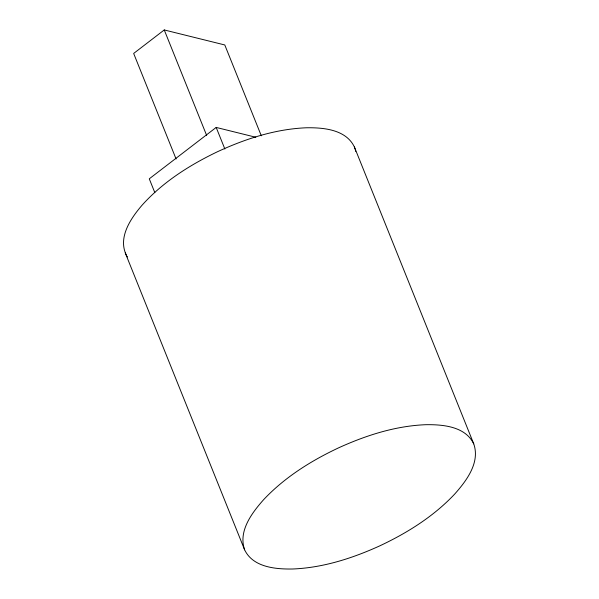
<?xml version="1.0" encoding="UTF-8"?>
<svg xmlns="http://www.w3.org/2000/svg" width="599" height="599" viewBox="0 0 599 599"><rect width="100%" height="100%" fill="white"/><g stroke="black" fill="none" stroke-linecap="round" stroke-linejoin="round"><path stroke-width="0.9" d="M261.306 135.793L224.79 44.962L164.253 29.95L133.659 53.446L176.091 158.982M255.825 137.253L216.187 127.43L149.271 178.816L154.827 192.631M126.966 256.192L127.475 256.978M126.486 255.399C117.516 237.653 130.739 218.395 142.053 205.217C162.793 182.103 189.516 165.144 217.332 151.802C245.291 138.856 275.345 129.04 306.336 127.782C323.453 127.49 345.997 129.451 354.383 146.957L473.749 443.874C480.286 462.6 466.456 480.825 454.678 494.078C433.691 516.405 407.26 532.953 379.676 545.906C352.279 558.358 322.913 567.785 292.664 568.998C275.547 569.29 253.003 567.328 244.617 549.822L125.251 252.905M473.749 443.874C465.363 426.376 442.811 424.414 425.702 424.706C395.445 425.919 366.079 435.346 338.69 447.797C311.106 460.751 284.675 477.298 263.68 499.618C251.902 512.871 238.073 531.096 244.617 549.822M216.187 127.43L224.865 149.016M164.253 29.95L206.677 135.494M354.383 146.957L355.297 149.593M355.536 150.506L355.731 151.435"/></g></svg>
